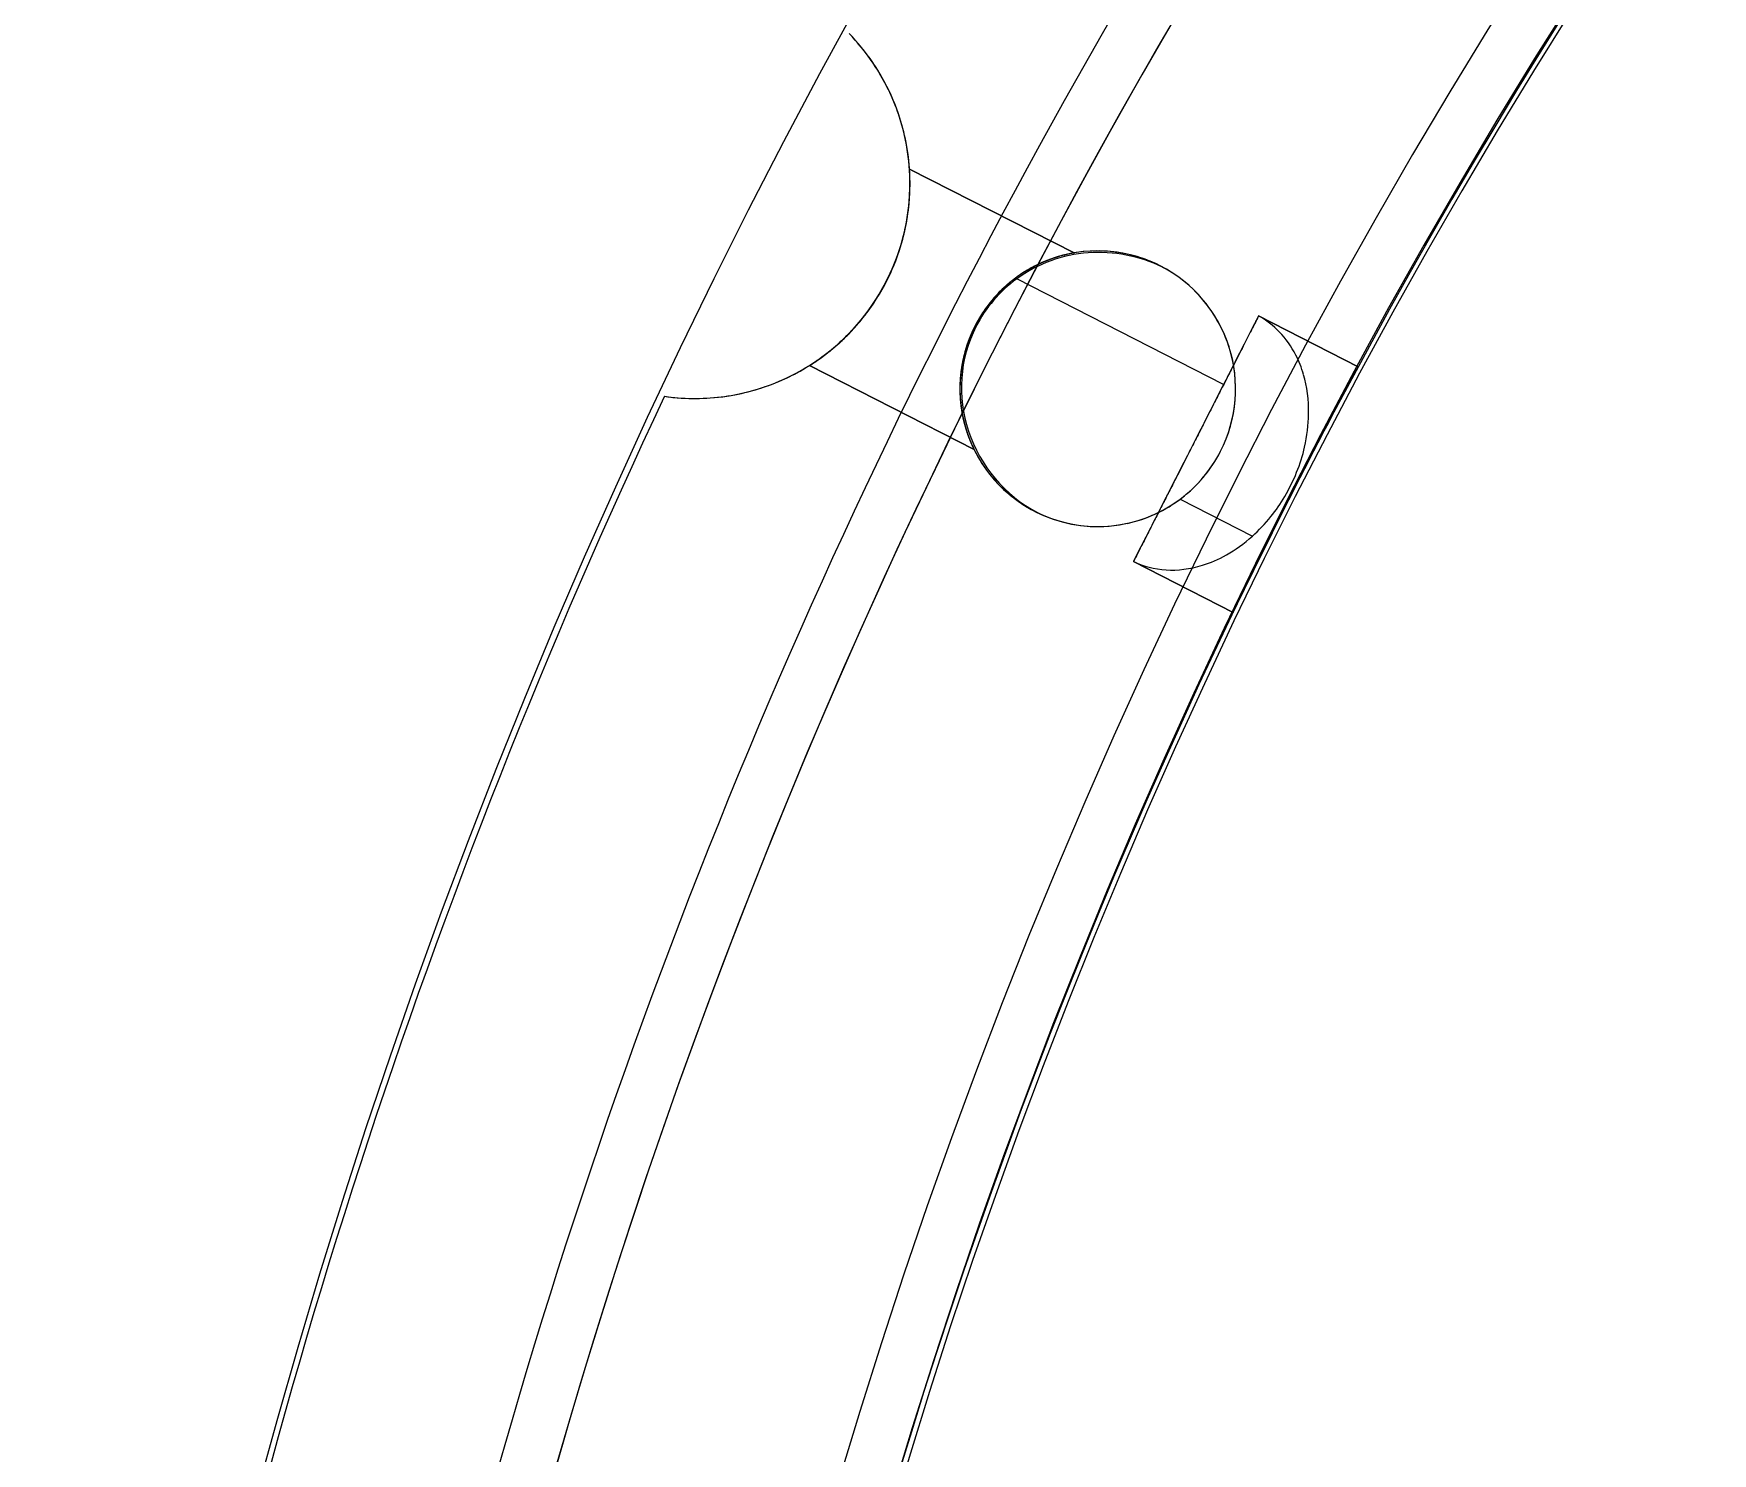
# Model space of a CAD drawing. Header units: millimetres. Extents: x -235 to 540, y -175 to 360.
# Drawn here: x -119.1 to -88.64, y 31.54 to 57.29 of the extents above; entities that cross this region are included whole.
import ezdxf

# ---------------------------------------------------------------- set-up
doc = ezdxf.new("R2010")
doc.units = ezdxf.units.MM
doc.layers.get('0').update_dxf_attribs({"color": 1, "linetype": 'CONTINUOUS'})

msp = doc.modelspace()

# ---------------------------------------------------------------- linework, layer by layer
at = {"color": 2, "linetype": 'CONTINUOUS'}
for p, q in [((-103.208, 54.832, 19), (-103.208, 54.832, 17)), ((-103.208, 54.832, 17), (-100.221, 53.31, 17)), ((-100.221, 53.31, 19), (-103.208, 54.832, 19)), ((-100.221, 53.31, 26.5), (-103.208, 54.832, 26.5)), ((-100.221, 53.31, 9.5), (-103.208, 54.832, 9.5)), ((-100.221, 53.31, 17), (-100.221, 53.31, 19)), ((-98.617, 53.053, 31), (-98.658, 53.074, 30.624)), ((-97.508, 50.926, 47.911), (-101.261, 52.838, 31.016)), ((-96.876, 52.166, 38.645), (-96.876, 52.166, 38.5)), ((-96.876, 52.166, 54.5), (-96.876, 52.166, 38.645)), ((-95.068, 51.245, 54.5), (-96.876, 52.166, 54.5)), ((-96.876, 52.166, 38.5), (-95.068, 51.245, 38.5)), ((-96.876, 52.166, 38.5), (-96.876, 52.166, 38.454)), ((-102.02, 51.982, 31), (-102.02, 51.982, 28.5)), ((-102.02, 51.982, 7.5), (-102.02, 51.982, 1.474)), ((-102.02, 51.982, 15), (-102.02, 51.982, 11.5)), ((-102.02, 51.982, 24.5), (-102.02, 51.982, 21)), ((-102.02, 51.982, 31), (-102.002, 51.973, 31.012)), ((-105.024, 51.268, 17), (-105.024, 51.268, 19)), ((-105.024, 51.268, 19), (-102.037, 49.746, 19)), ((-102.037, 49.746, 17), (-105.024, 51.268, 17)), ((-105.024, 51.268, 26.5), (-102.037, 49.746, 26.5)), ((-105.024, 51.268, 9.5), (-102.037, 49.746, 9.5)), ((-95.068, 51.245, 38.5), (-95.068, 51.245, 54.5)), ((-107.655, 50.709, 30), (-107.655, 50.709, 2.679)), ((-102.037, 49.746, 19), (-102.037, 49.746, 17)), ((-97.565, 49.712, 0.134), (-97.565, 49.712, 30.317)), ((-98.299, 48.842, 30.349), (-96.986, 48.173, 36.259)), ((-100.928, 48.619, 30.624), (-100.886, 48.599, 31)), ((-97.338, 46.79, 38.5), (-99.146, 47.712, 38.5)), ((-99.145, 47.712, 38.454), (-99.146, 47.712, 38.5)), ((-99.146, 47.711, 54.5), (-97.338, 46.79, 54.5)), ((-99.146, 47.711, 38.645), (-99.146, 47.711, 54.5)), ((-99.146, 47.711, 38.5), (-99.146, 47.711, 38.645)), ((-97.338, 46.79, 54.5), (-97.338, 46.79, 38.5))]:
    msp.add_line(p, q, dxfattribs=at)
for centre, radius, start, end in [((0, 0), 119.1, 127.53962, -145.53962), ((0, 0, -7), 119.1, 127.53962, -145.53962), ((0, 0, 35.732), 114, 126.10052, -175.27167), ((0, 0, 67), 114, 126.10052, 178.49204), ((0, 0), 109, 126.10514, -144.10514), ((0, 0), 108, 126.1061, -144.1061), ((0, 0, 67), 108, 126.1061, 178.40825), ((0, 0), 107.9, 127.69948, -145.69948), ((0, 0, -7), 107.9, 127.69948, -145.69948), ((-99.793, 50.847, 31), 2.5, 61.9419, 153), ((-99.793, 50.847, 31), 2.5, 153, -115.9419), ((0, 0, 2.679), 119, 154.77779, 169.22221), ((0, 0, 30), 119, 154.77779, 169.22221)]:
    msp.add_arc(centre, radius, start, end, dxfattribs=at)
at = {"color": 2, "linetype": 'CONTINUOUS', "extrusion": (0.001182, -0.00087689, 0.999999)}
msp.add_arc((0.098, -0.071, 33.836), 115.166, 140.86764, 155.66419, dxfattribs=at)
at = {"color": 2, "linetype": 'CONTINUOUS', "extrusion": (0.228528, -0.123055, 0.965729)}
msp.add_arc((-2.926, 116.803, -28.298), 4.093, -36.4221, -16.9015, dxfattribs=at)
at = {"color": 2, "linetype": 'CONTINUOUS', "extrusion": (-0.623307, 0.336007, 0.706107)}
msp.add_arc((5.575, -64.202, 105.445), 6.662, 153.3582, 167.6854, dxfattribs=at)
at = {"color": 2, "linetype": 'CONTINUOUS', "extrusion": (-0.629331, 0.330519, 0.703349)}
msp.add_arc((2.968, -63.161, 105.674), 5.194, 138.9904, 152.9181, dxfattribs=at)
at = {"color": 2, "linetype": 'CONTINUOUS', "extrusion": (0.232309, -0.121221, 0.965058)}
msp.add_arc((-1.25, 116.67, -28.588), 3.95, -57.4496, -37.1324, dxfattribs=at)
at = {"color": 2, "linetype": 'CONTINUOUS', "extrusion": (-0.634692, 0.327283, 0.700037)}
msp.add_arc((1.161, -61.883, 105.944), 3.982, 124.1225, 138.6714, dxfattribs=at)
at = {"color": 2, "linetype": 'CONTINUOUS', "extrusion": (0.237175, -0.120895, 0.963915)}
msp.add_arc((-0.019, 116.405, -29.075), 3.78, -99.3074, -57.8825, dxfattribs=at)
at = {"color": 2, "linetype": 'CONTINUOUS', "extrusion": (-0.999116, -0.04196, 0.00236)}
for centre in [(-57.349, 26.259, 100.879), (-57.349, 9.259, 100.838)]:
    msp.add_arc(centre, 1.765, 159.0944, 179.8897, dxfattribs=at)
at = {"color": 2, "linetype": 'CONTINUOUS', "extrusion": (0.999563, 0.029221, 0.004489)}
for centre in [(56.033, 26.963, -101.442), (56.033, 9.963, -101.518)]:
    msp.add_arc(centre, 1.791, -25.3403, -0.2219, dxfattribs=at)
at = {"color": 2, "linetype": 'CONTINUOUS', "extrusion": (-0.999116, -0.041961, 0.00236)}
msp.add_arc((-57.349, 18.759, 100.861), 1.765, 159.0944, 179.8901, dxfattribs=at)
at = {"color": 2, "linetype": 'CONTINUOUS', "extrusion": (0.999563, 0.029219, 0.00449)}
msp.add_arc((56.033, 17.463, -101.485), 1.791, -25.3407, -0.2223, dxfattribs=at)
at = {"color": 2, "linetype": 'CONTINUOUS', "extrusion": (0.980781, -0.168127, 0.099004)}
for centre in [(34.541, 37.471, -107.858), (34.541, 20.555, -109.541)]:
    msp.add_arc(centre, 2.087, -44.2028, -24.7129, dxfattribs=at)
at = {"color": 2, "linetype": 'CONTINUOUS', "extrusion": (0.98078, -0.168132, 0.099007)}
msp.add_arc((34.541, 28.018, -108.799), 2.087, -44.2031, -24.7133, dxfattribs=at)
at = {"color": 2, "linetype": 'CONTINUOUS', "extrusion": (-0.990748, 0.118045, 0.066961)}
for centre in [(-40.22, 19.053, 110.523), (-40.22, 2.091, 109.384), (-40.22, 11.57, 110.02)]:
    msp.add_arc(centre, 2.032, 140.092, 159.335, dxfattribs=at)
at = {"color": 2, "linetype": 'CONTINUOUS', "extrusion": (-0.63814, 0.326192, 0.697407)}
msp.add_arc((0.306, -60.864, 106.155), 3.217, 110.4006, 123.8923, dxfattribs=at)
at = {"color": 2, "linetype": 'CONTINUOUS', "extrusion": (0.90217, -0.338645, 0.267224)}
for centre in [(12.953, 56.581, -104.765), (12.953, 40.199, -109.308)]:
    msp.add_arc(centre, 2.117, -58.9796, -42.0928, dxfattribs=at)
at = {"color": 2, "linetype": 'CONTINUOUS', "extrusion": (0.902168, -0.338648, 0.267228)}
msp.add_arc((12.953, 47.427, -107.303), 2.117, -58.98, -42.0931, dxfattribs=at)
at = {"color": 2, "linetype": 'CONTINUOUS', "extrusion": (-0.934711, 0.289137, 0.206678)}
for centre in [(-19.759, 2.081, 117.914), (-19.759, -14.552, 114.401), (-19.759, -5.257, 116.364)]:
    msp.add_arc(centre, 2.149, 128.338, 141.6283, dxfattribs=at)
at = {"color": 2, "linetype": 'CONTINUOUS', "extrusion": (-0.859105, 0.38131, 0.341381)}
for centre in [(-6.174, -14.874, 118.867), (-6.174, -30.853, 113.063), (-6.174, -21.924, 116.306)]:
    msp.add_arc(centre, 2.032, 112.832, 130.2509, dxfattribs=at)
at = {"color": 2, "linetype": 'CONTINUOUS', "extrusion": (-0.640162, 0.326187, 0.695553)}
msp.add_arc((0, -60.154, 106.303), 2.756, 82.8396, 110.513, dxfattribs=at)
at = {"color": 2, "linetype": 'CONTINUOUS', "extrusion": (0.810812, -0.405953, 0.421647)}
for centre in [(0.815, 73.116, -95.123), (0.815, 57.701, -102.291)]:
    msp.add_arc(centre, 1.864, -89.0836, -56.5953, dxfattribs=at)
at = {"color": 2, "linetype": 'CONTINUOUS', "extrusion": (0.810811, -0.405953, 0.421649)}
msp.add_arc((0.815, 64.502, -99.128), 1.864, -89.0841, -56.5957, dxfattribs=at)
at = {"color": 2, "linetype": 'CONTINUOUS', "extrusion": (-0.800801, 0.405938, 0.440378)}
for centre in [(-0.24, -27.448, 116.966), (-0.24, -42.711, 109.48), (-0.24, -34.182, 113.663)]:
    msp.add_arc(centre, 1.82, 89.2779, 114.0058, dxfattribs=at)
at = {"color": 2, "linetype": 'CONTINUOUS', "extrusion": (0.003729, -0.016272, 0.999861)}
msp.add_arc((-85.911, 72.295, 29.774), 2.537, 81.4052, 112.8951, dxfattribs=at)
at = {"color": 2, "linetype": 'CONTINUOUS', "extrusion": (0.228246, -0.121901, 0.965942)}
msp.add_arc((-2.317, 108.372, -28.204), 2.656, -11.1413, 39.2472, dxfattribs=at)
at = {"color": 2, "linetype": 'CONTINUOUS', "extrusion": (-0.186266, 0.982499, 0.001033)}
msp.add_arc((89.785, 16.929, 71.062), 1.247, -179.8789, -164.899, dxfattribs=at)
at = {"color": 2, "linetype": 'CONTINUOUS', "extrusion": (0.186186, -0.982514, 0.001019)}
msp.add_arc((-89.79, 26.57, -71.011), 1.247, 0.1207, 15.1016, dxfattribs=at)
at = {"color": 2, "linetype": 'CONTINUOUS', "extrusion": (0.186268, -0.982498, 0.001033)}
msp.add_arc((-89.784, 9.571, -71.035), 1.247, 0.1217, 15.1016, dxfattribs=at)
at = {"color": 2, "linetype": 'CONTINUOUS', "extrusion": (0.183311, -0.983055, 0.000737843)}
msp.add_arc((-89.988, 19.05, -70.764), 1.237, 0.0851, 13.5278, dxfattribs=at)
at = {"color": 2, "linetype": 'CONTINUOUS', "extrusion": (-0.183211, 0.983073, 0.00072246)}
msp.add_arc((89.995, 26.451, 70.788), 1.237, -179.9165, -166.472, dxfattribs=at)
at = {"color": 2, "linetype": 'CONTINUOUS', "extrusion": (-0.18331, 0.983055, 0.000737769)}
msp.add_arc((89.988, 9.45, 70.785), 1.237, -179.9154, -166.4721, dxfattribs=at)
at = {"color": 2, "linetype": 'CONTINUOUS', "extrusion": (0.006363, -0.036582, 0.99931)}
msp.add_arc((-89.604, 68.145, 28.41), 2.623, 54.1327, 84.52, dxfattribs=at)
at = {"color": 2, "linetype": 'CONTINUOUS', "extrusion": (0.227694, -0.117434, 0.966625)}
msp.add_arc((-0.592, 108.55, -27.91), 2.513, 38.6264, 63.9134, dxfattribs=at)
at = {"color": 2, "linetype": 'CONTINUOUS', "extrusion": (-0.708842, 0.560454, 0.428291)}
msp.add_arc((22.743, -32.202, 107.988), 2.439, -142.0363, -129.7924, dxfattribs=at)
at = {"color": 2, "linetype": 'CONTINUOUS', "extrusion": (0.708845, -0.560446, 0.428299)}
for centre in [(-22.742, 71.512, -89.356), (-22.742, 56.15, -96.638)]:
    msp.add_arc(centre, 2.439, 37.964, 50.208, dxfattribs=at)
at = {"color": 2, "linetype": 'CONTINUOUS', "extrusion": (0.707116, -0.566305, 0.423421)}
msp.add_arc((-23.446, 64.166, -92.805), 2.45, 37.8608, 49.823, dxfattribs=at)
at = {"color": 2, "linetype": 'CONTINUOUS', "extrusion": (-0.707117, 0.566304, 0.423422)}
for centre in [(23.446, -22.946, 112.07), (23.446, -38.347, 104.872)]:
    msp.add_arc(centre, 2.45, -142.1392, -130.177, dxfattribs=at)
at = {"color": 2, "linetype": 'CONTINUOUS', "extrusion": (-0.536291, 0.823422, 0.185387)}
msp.add_arc((57.077, -1.354, 100.737), 2.267, -154.2904, -135.9254, dxfattribs=at)
at = {"color": 2, "linetype": 'CONTINUOUS', "extrusion": (0.536301, -0.823414, 0.185396)}
for centre in [(-57.075, 44.1, -92.673), (-57.075, 27.395, -95.824)]:
    msp.add_arc(centre, 2.268, 25.71, 44.075, dxfattribs=at)
at = {"color": 2, "linetype": 'CONTINUOUS', "extrusion": (0.525959, -0.832101, 0.175995)}
msp.add_arc((-58.402, 35.706, -93.673), 2.243, 24.9523, 43.992, dxfattribs=at)
at = {"color": 2, "linetype": 'CONTINUOUS', "extrusion": (-0.525961, 0.8321, 0.175996)}
for centre in [(58.402, 9.084, 101.681), (58.402, -7.651, 98.689)]:
    msp.add_arc(centre, 2.243, -155.0476, -136.008, dxfattribs=at)
at = {"color": 2, "linetype": 'CONTINUOUS', "extrusion": (-0.281123, 0.959254, 0.028311)}
msp.add_arc((82.719, 14.826, 79.789), 1.546, -164.9297, -153.0293, dxfattribs=at)
at = {"color": 2, "linetype": 'CONTINUOUS', "extrusion": (0.28113, -0.959252, 0.028314)}
for centre in [(-82.718, 28.656, -78.558), (-82.718, 11.663, -79.039)]:
    msp.add_arc(centre, 1.546, 15.0709, 26.9713, dxfattribs=at)
at = {"color": 2, "linetype": 'CONTINUOUS', "extrusion": (0.268098, -0.963111, 0.023247)}
msp.add_arc((-83.756, 20.746, -77.767), 1.51, 13.6074, 25.9866, dxfattribs=at)
at = {"color": 2, "linetype": 'CONTINUOUS', "extrusion": (-0.268099, 0.963111, 0.023247)}
for centre in [(83.756, 24.742, 78.825), (83.756, 7.747, 78.43)]:
    msp.add_arc(centre, 1.51, -166.3925, -154.0133, dxfattribs=at)
at = {"color": 2, "linetype": 'CONTINUOUS', "extrusion": (0.108586, -0.055328, 0.992546)}
for centre, radius, start, end in [((-0.028, 114.896, 16.746), 2.528, -45.3946, 0.0342), ((-0.001, 114.868, 16.746), 2.49, -89.971, -45.3948), ((0.021, 114.894, 16.746), 2.521, 179.9143, -116.6061)]:
    msp.add_arc(centre, radius, start, end, dxfattribs=at)
at = {"color": 2, "linetype": 'CONTINUOUS', "extrusion": (-0.805006, 0.417346, 0.421649)}
for centre in [(0.815, -25.058, 117.47), (0.815, -40.473, 110.302), (0.815, -31.859, 114.307)]:
    msp.add_arc(centre, 1.864, 56.5957, 89.0841, dxfattribs=at)
at = {"color": 2, "linetype": 'CONTINUOUS', "extrusion": (0.799109, -0.409257, 0.440379)}
for centre in [(-0.24, 75.033, -93.626), (-0.24, 59.77, -101.112)]:
    msp.add_arc(centre, 1.82, -114.0054, -89.2774, dxfattribs=at)
at = {"color": 2, "linetype": 'CONTINUOUS', "extrusion": (0.79911, -0.409257, 0.440378)}
msp.add_arc((-0.24, 66.503, -97.81), 1.82, -114.0058, -89.2779, dxfattribs=at)
at = {"color": 2, "linetype": 'CONTINUOUS', "extrusion": (0.226256, -0.115342, 0.967215)}
msp.add_arc((-0.025, 108.689, -27.653), 2.432, 63.686, 89.9813, dxfattribs=at)
at = {"color": 2, "linetype": 'CONTINUOUS', "extrusion": (-0.010159, 0.004628, 0.999938)}
msp.add_arc((-99.515, 50.718, 32.287), 2.433, 125.8669, 152.9682, dxfattribs=at)
at = {"color": 2, "linetype": 'CONTINUOUS', "extrusion": (-0.72132, 0.4092, 0.558796)}
msp.add_arc((5.249, -49.498, 103.256), 2.014, -134.4295, -113.3525, dxfattribs=at)
at = {"color": 2, "linetype": 'CONTINUOUS', "extrusion": (0.72132, -0.409197, 0.558799)}
for centre in [(-5.248, 85.573, -78.948), (-5.248, 71.475, -88.448)]:
    msp.add_arc(centre, 2.014, 45.5711, 66.6481, dxfattribs=at)
at = {"color": 2, "linetype": 'CONTINUOUS', "extrusion": (0.722657, -0.419526, 0.549331)}
msp.add_arc((-6.406, 78.332, -84.016), 2.062, 45.4533, 63.3829, dxfattribs=at)
at = {"color": 2, "linetype": 'CONTINUOUS', "extrusion": (-0.722657, 0.419526, 0.549331)}
for centre in [(6.406, -40.312, 109.011), (6.406, -54.517, 99.672)]:
    msp.add_arc(centre, 2.062, -134.5466, -116.6171, dxfattribs=at)
at = {"color": 2, "linetype": 'CONTINUOUS', "extrusion": (0.229285, -0.121212, 0.965783)}
msp.add_arc((-1.809, 108.347, -28.27), 2.619, -43.3238, -11.1814, dxfattribs=at)
at = {"color": 2, "linetype": 'CONTINUOUS', "extrusion": (-0.639668, 0.325657, 0.696256)}
msp.add_arc((-0.077, -60.426, 106.247), 2.926, 62.0838, 82.5265, dxfattribs=at)
at = {"color": 2, "linetype": 'CONTINUOUS', "extrusion": (0.701931, -0.359557, 0.614827)}
msp.add_arc((-0.253, 85.318, -77.39), 1.641, 61.4801, 89.7892, dxfattribs=at)
at = {"color": 2, "linetype": 'CONTINUOUS', "extrusion": (-0.701931, 0.359557, 0.614827)}
for centre in [(0.253, -49.434, 105.365), (0.253, -62.841, 94.913)]:
    msp.add_arc(centre, 1.641, -118.5198, -90.2107, dxfattribs=at)
at = {"color": 2, "linetype": 'CONTINUOUS', "extrusion": (-0.700326, 0.358002, 0.617558)}
msp.add_arc((0.155, -57.293, 99.32), 1.62, -114.6689, -90.1306, dxfattribs=at)
at = {"color": 2, "linetype": 'CONTINUOUS', "extrusion": (0.700326, -0.358002, 0.617559)}
for centre, end in [((-0.155, 91.507, -72.457), 89.8695), ((-0.155, 78.136, -82.955), 89.8694)]:
    msp.add_arc(centre, 1.62, 65.3318, end, dxfattribs=at)
at = {"color": 2, "linetype": 'CONTINUOUS', "extrusion": (0.236373, -0.119906, 0.964236)}
msp.add_arc((0.23, 116.482, -28.939), 3.825, -126.5458, -99.5328, dxfattribs=at)
at = {"color": 2, "linetype": 'CONTINUOUS', "extrusion": (0.813456, -0.4709, 0.341384)}
for centre in [(-6.174, 64.691, -100.773), (-6.174, 48.712, -106.577)]:
    msp.add_arc(centre, 2.032, -130.2505, -112.8316, dxfattribs=at)
at = {"color": 2, "linetype": 'CONTINUOUS', "extrusion": (0.813456, -0.470902, 0.341381)}
msp.add_arc((-6.174, 55.761, -104.017), 2.032, -130.2509, -112.832, dxfattribs=at)
at = {"color": 2, "linetype": 'CONTINUOUS', "extrusion": (0.891007, -0.45399, 1.72966e-16)}
for centre, radius, start, end in [((0, 54.5, -110), 2.5, 0, 180), ((-32.717, 39.07, -110), 35.204, 3.4128, 7.1307), ((-39.247, 38.656, -110), 41.747, -0.0149, 3.4456), ((-24.375, 40.1, -110), 26.798, 7.1579, 10.1333), ((-15.798, 41.678, -110), 18.078, 9.9938, 15.3104), ((-5.216, 44.87, -110), 7.017, 19.3497, 25.6832), ((-9.106, 43.48, -110), 11.147, 15.4609, 19.4661), ((-2.764, 46.013, -110), 4.312, 26.1073, 32.4467), ((-1.018, 47.128, -110), 2.24, 32.3588, 44.0402), ((-0.053, 48.189, -110), 0.798, 55.4863, 74.8998), ((-0.315, 47.797, -110), 1.27, 44.3742, 55.7371), ((0, 48.367, -110), 0.613, 75.3216, 103.1875), ((0.146, 48.025, -110), 0.986, 116.0004, 129.4568), ((0.024, 48.266, -110), 0.716, 103.2365, 115.7322), ((0.496, 47.599, -110), 1.538, 129.4409, 139.442), ((2.906, 45.941, -110), 4.471, 148.486, 155.8517), ((1.264, 46.947, -110), 2.546, 139.5338, 148.475), ((5.677, 44.685, -110), 7.513, 155.7615, 160.972), ((9.837, 43.25, -110), 11.913, 160.9686, 165.4374), ((23.935, 40.159, -110), 26.355, 169.2955, 173.0546), ((15.835, 41.688, -110), 18.111, 165.4258, 169.2896), ((32.743, 39.071, -110), 35.229, 173.0309, 176.4381), ((39.113, 38.659, -110), 41.613, 176.4173, -179.9808)]:
    msp.add_arc(centre, radius, start, end, dxfattribs=at)
at = {"color": 2, "linetype": 'CONTINUOUS', "extrusion": (0.702123, -0.357749, 0.615661)}
for centre, radius, start, end in [((-1.352, 98.067, -63.007), 3.852, -23.7022, -0.6373), ((-0.848, 97.864, -63.007), 3.309, -33.1262, -23.9911), ((-0.429, 97.576, -63.007), 2.8, -51.2563, -32.8761), ((-0.111, 97.19, -63.007), 2.3, -67.71, -51.4039), ((0, 96.913, -63.007), 2.002, -95.8027, -67.6438), ((0.007, 96.934, -63.007), 2.024, -108.6266, -95.9421), ((0.067, 97.105, -63.007), 2.205, -122.2168, -108.7033), ((0.253, 97.389, -63.007), 2.544, -137.5737, -122.3311), ((0.584, 97.697, -63.007), 2.997, -149.2132, -137.5029), ((1.041, 97.962, -63.007), 3.525, -165.0685, -149.3131)]:
    msp.add_arc(centre, radius, start, end, dxfattribs=at)
at = {"color": 2, "linetype": 'CONTINUOUS', "extrusion": (-0.804253, 0.530817, 0.267228)}
for centre in [(12.953, -5.509, 118.928), (12.953, -21.891, 114.385), (12.953, -12.736, 116.923)]:
    msp.add_arc(centre, 2.117, 42.0931, 58.98, dxfattribs=at)
at = {"color": 2, "linetype": 'CONTINUOUS', "extrusion": (0.227099, -0.115414, 0.967009)}
msp.add_arc((0.124, 108.64, -27.743), 2.458, 90.0957, 135.9081, dxfattribs=at)
at = {"color": 2, "linetype": 'CONTINUOUS', "extrusion": (-0.003158, 0.00409, 0.999987)}
msp.add_arc((-99.708, 50.733, 31.546), 2.461, 153.1716, -161.4588, dxfattribs=at)
at = {"color": 2, "linetype": 'CONTINUOUS', "extrusion": (-0.703472, 0.356532, 0.614827)}
msp.add_arc((-0.253, -56.926, 99.524), 1.641, -89.7893, -61.4802, dxfattribs=at)
at = {"color": 2, "linetype": 'CONTINUOUS', "extrusion": (0.703472, -0.356532, 0.614827)}
for centre, start in [((0.253, 77.826, -83.231), 90.2107), ((0.253, 91.233, -72.779), 90.2108)]:
    msp.add_arc(centre, 1.641, start, 118.5198, dxfattribs=at)
at = {"color": 2, "linetype": 'CONTINUOUS', "extrusion": (0.701271, -0.356147, 0.617558)}
msp.add_arc((0.155, 85.608, -77.088), 1.62, 90.1305, 114.6689, dxfattribs=at)
at = {"color": 2, "linetype": 'CONTINUOUS', "extrusion": (-0.70127, 0.356147, 0.617559)}
for centre, start in [((-0.155, -63.192, 94.689), -89.8694), ((-0.155, -49.821, 105.187), -89.8695)]:
    msp.add_arc(centre, 1.62, start, -65.3318, dxfattribs=at)
at = {"color": 2, "linetype": 'CONTINUOUS', "extrusion": (-0.638326, 0.322931, 0.698753)}
msp.add_arc((-0.688, -61.389, 106.047), 3.595, 47.8133, 62.0676, dxfattribs=at)
at = {"color": 2, "linetype": 'CONTINUOUS', "extrusion": (0.677851, -0.732144, 0.066964)}
for centre in [(-40.22, 33.828, -106.974), (-40.22, 16.866, -108.112)]:
    msp.add_arc(centre, 2.032, -159.3345, -140.0916, dxfattribs=at)
at = {"color": 2, "linetype": 'CONTINUOUS', "extrusion": (0.677847, -0.732147, 0.066961)}
msp.add_arc((-40.22, 24.349, -107.61), 2.032, -159.335, -140.092, dxfattribs=at)
at = {"color": 2, "linetype": 'CONTINUOUS', "extrusion": (-0.712509, 0.694642, 0.099007)}
for centre in [(34.541, 15.268, 113.106), (34.541, -1.648, 111.423), (34.541, 7.805, 112.363)]:
    msp.add_arc(centre, 2.087, 24.7133, 44.2031, dxfattribs=at)
at = {"color": 2, "linetype": 'CONTINUOUS', "extrusion": (0.783328, -0.586242, 0.206682)}
for centre in [(-19.758, 49.775, -106.96), (-19.758, 33.142, -110.474)]:
    msp.add_arc(centre, 2.149, -141.6279, -128.3377, dxfattribs=at)
at = {"color": 2, "linetype": 'CONTINUOUS', "extrusion": (0.783326, -0.586246, 0.206678)}
msp.add_arc((-19.759, 40.48, -108.924), 2.149, -141.6283, -128.338, dxfattribs=at)
at = {"color": 2, "linetype": 'CONTINUOUS', "extrusion": (0.234176, -0.119652, 0.964803)}
msp.add_arc((-0.134, 108.136, -28.666), 2.455, -89.765, -43.9711, dxfattribs=at)
at = {"color": 2, "linetype": 'CONTINUOUS', "extrusion": (-0.637528, 0.319047, 0.701261)}
msp.add_arc((-1.739, -62.357, 105.845), 4.398, 38.3336, 47.7655, dxfattribs=at)
at = {"color": 2, "linetype": 'CONTINUOUS', "extrusion": (-0.56389, 0.825838, 0.00449)}
for centre in [(56.033, 26.037, 101.68), (56.033, 9.037, 101.604), (56.033, 18.537, 101.646)]:
    msp.add_arc(centre, 1.791, 0.2223, 25.3407, dxfattribs=at)
at = {"color": 2, "linetype": 'CONTINUOUS', "extrusion": (0.55332, -0.832965, 0.00236)}
for centre in [(-57.349, 26.741, -100.753), (-57.349, 9.741, -100.794)]:
    msp.add_arc(centre, 1.765, -179.89, -159.0939, dxfattribs=at)
at = {"color": 2, "linetype": 'CONTINUOUS', "extrusion": (0.553319, -0.832966, 0.00236)}
msp.add_arc((-57.349, 17.241, -100.776), 1.765, -179.8901, -159.0944, dxfattribs=at)
at = {"color": 2, "linetype": 'CONTINUOUS', "extrusion": (0.755031, -0.343039, 0.558796)}
msp.add_arc((5.249, 79.353, -83.14), 2.014, 113.3525, 134.4295, dxfattribs=at)
at = {"color": 2, "linetype": 'CONTINUOUS', "extrusion": (-0.755028, 0.34304, 0.558799)}
for centre in [(-5.248, -55.718, 99.065), (-5.248, -41.62, 108.565)]:
    msp.add_arc(centre, 2.014, -66.6481, -45.5711, dxfattribs=at)
at = {"color": 2, "linetype": 'CONTINUOUS', "extrusion": (-0.764171, 0.33805, 0.549331)}
msp.add_arc((-6.406, -48.25, 103.792), 2.062, -63.3829, -45.4534, dxfattribs=at)
at = {"color": 2, "linetype": 'CONTINUOUS', "extrusion": (0.764171, -0.338051, 0.549331)}
msp.add_arc((6.406, 70.394, -89.235), 2.062, 116.6171, 134.5466, dxfattribs=at)
at = {"color": 2, "linetype": 'CONTINUOUS', "extrusion": (0.764171, -0.33805, 0.549331)}
msp.add_arc((6.406, 84.599, -79.896), 2.062, 116.6171, 134.5466, dxfattribs=at)
at = {"color": 2, "linetype": 'CONTINUOUS', "extrusion": (0.882867, -0.469622, 0.001142)}
msp.add_arc((-1.903, 54.623, -107.936), 2.5, 0.0018, 44.8879, dxfattribs=at)
at = {"color": 2, "linetype": 'CONTINUOUS', "extrusion": (-0.881857, 0.471518, 0.000531882)}
msp.add_arc((2.135, 38.443, 108.02), 2.5, -179.9991, -145.6322, dxfattribs=at)
at = {"color": 2, "linetype": 'CONTINUOUS', "extrusion": (0.233917, -0.114195, 0.965527)}
msp.add_arc((2.2, 116.77, -28.386), 4.037, -162.9125, -127.4972, dxfattribs=at)
at = {"color": 2, "linetype": 'CONTINUOUS', "extrusion": (-0.637357, 0.313359, 0.703976)}
msp.add_arc((-3.43, -63.397, 105.623), 5.466, 24.4426, 37.8948, dxfattribs=at)
at = {"color": 2, "linetype": 'CONTINUOUS', "extrusion": (-0.638376, 0.306026, 0.706275)}
msp.add_arc((-5.833, -64.263, 105.431), 6.801, 12.363, 24.1171, dxfattribs=at)
at = {"color": 2, "linetype": 'CONTINUOUS', "extrusion": (0.870064, -0.244039, 0.428291)}
msp.add_arc((22.743, 64.733, -92.569), 2.439, 129.7924, 142.0363, dxfattribs=at)
at = {"color": 2, "linetype": 'CONTINUOUS', "extrusion": (-0.870058, 0.244046, 0.428299)}
for centre in [(-22.742, -38.981, 104.775), (-22.742, -23.619, 112.056)]:
    msp.add_arc(centre, 2.439, -50.208, -37.964, dxfattribs=at)
at = {"color": 2, "linetype": 'CONTINUOUS', "extrusion": (-0.873782, 0.239204, 0.423422)}
msp.add_arc((-23.446, -31.552, 108.048), 2.45, -49.823, -37.8608, dxfattribs=at)
at = {"color": 2, "linetype": 'CONTINUOUS', "extrusion": (0.873782, -0.239205, 0.423422)}
msp.add_arc((23.446, 55.559, -96.827), 2.45, 130.177, 142.1392, dxfattribs=at)
at = {"color": 2, "linetype": 'CONTINUOUS', "extrusion": (0.873782, -0.239204, 0.423422)}
msp.add_arc((23.446, 70.96, -89.629), 2.45, 130.177, 142.1392, dxfattribs=at)
at = {"color": 2, "linetype": 'CONTINUOUS', "extrusion": (0.890806, -0.453937, 0.020145)}
msp.add_arc((-0.005, 56.664, -106.83), 2.5, 44.8736, 112.1279, dxfattribs=at)
at = {"color": 2, "linetype": 'CONTINUOUS', "extrusion": (-0.888422, 0.458905, 0.01065)}
msp.add_arc((0.6, 37.348, 108.379), 2.5, -145.6374, -112.124, dxfattribs=at)
at = {"color": 2, "linetype": 'CONTINUOUS', "extrusion": (0.981386, 0.050127, 0.185387)}
msp.add_arc((57.077, 36.729, -94.063), 2.267, 135.9254, 154.2904, dxfattribs=at)
at = {"color": 2, "linetype": 'CONTINUOUS', "extrusion": (-0.981385, -0.050114, 0.185396)}
for centre in [(-57.075, -8.725, 99.347), (-57.075, 7.981, 102.499)]:
    msp.add_arc(centre, 2.268, -44.075, -25.71, dxfattribs=at)
at = {"color": 2, "linetype": 'CONTINUOUS', "extrusion": (-0.982335, -0.063585, 0.175996)}
msp.add_arc((-58.402, -0.268, 100.009), 2.243, -43.992, -24.9524, dxfattribs=at)
at = {"color": 2, "linetype": 'CONTINUOUS', "extrusion": (0.982335, 0.063584, 0.175997)}
msp.add_arc((58.402, 26.354, -95.345), 2.243, 136.0079, 155.0476, dxfattribs=at)
at = {"color": 2, "linetype": 'CONTINUOUS', "extrusion": (0.982335, 0.063586, 0.175996)}
msp.add_arc((58.402, 43.089, -92.353), 2.243, 136.008, 155.0477, dxfattribs=at)
at = {"color": 2, "linetype": 'CONTINUOUS', "extrusion": (0.231691, -0.113922, 0.966096)}
msp.add_arc((1.711, 108.418, -28.139), 2.612, 135.0749, 167.279, dxfattribs=at)
at = {"color": 2, "linetype": 'CONTINUOUS', "extrusion": (0.03155, 0.014415, 0.999398)}
msp.add_arc((87.719, 70.525, 28.499), 2.612, 83.8961, 127.4898, dxfattribs=at)
at = {"color": 2, "linetype": 'CONTINUOUS', "extrusion": (0.941293, 0.336402, 0.028311)}
msp.add_arc((82.719, 21.159, -78.77), 1.546, 153.0293, 164.9297, dxfattribs=at)
at = {"color": 2, "linetype": 'CONTINUOUS', "extrusion": (-0.941295, -0.336396, 0.028314)}
for centre in [(-82.718, 7.329, 79.577), (-82.718, 24.322, 80.058)]:
    msp.add_arc(centre, 1.546, -26.9713, -15.0709, dxfattribs=at)
at = {"color": 2, "linetype": 'CONTINUOUS', "extrusion": (-0.936758, -0.349206, 0.023247)}
msp.add_arc((-83.756, 15.244, 78.604), 1.51, -25.9867, -13.6075, dxfattribs=at)
at = {"color": 2, "linetype": 'CONTINUOUS', "extrusion": (0.936758, 0.349205, 0.023247)}
msp.add_arc((83.756, 11.248, -77.988), 1.51, 154.0133, 166.3924, dxfattribs=at)
at = {"color": 2, "linetype": 'CONTINUOUS', "extrusion": (0.936758, 0.349206, 0.023247)}
msp.add_arc((83.756, 28.244, -77.593), 1.51, 154.0134, 166.3925, dxfattribs=at)
at = {"color": 2, "linetype": 'CONTINUOUS', "extrusion": (0.904343, 0.426806, 0.001033)}
msp.add_arc((89.785, 19.071, -71.025), 1.247, 164.899, 179.8789, dxfattribs=at)
at = {"color": 2, "linetype": 'CONTINUOUS', "extrusion": (-0.904342, -0.426807, 0.001032)}
msp.add_arc((-89.785, 9.429, 71.054), 1.247, -15.1016, -0.1216, dxfattribs=at)
at = {"color": 2, "linetype": 'CONTINUOUS', "extrusion": (-0.904359, -0.426772, 0.001039)}
msp.add_arc((-89.782, 26.429, 71.076), 1.247, -15.1015, -0.1221, dxfattribs=at)
at = {"color": 2, "linetype": 'CONTINUOUS', "extrusion": (-0.903055, -0.429524, 0.000737868)}
msp.add_arc((-89.988, 16.95, 70.791), 1.237, -13.528, -0.0851, dxfattribs=at)
at = {"color": 2, "linetype": 'CONTINUOUS', "extrusion": (0.903053, 0.429528, 0.000737154)}
msp.add_arc((89.988, 9.55, -70.771), 1.237, 166.472, 179.9155, dxfattribs=at)
at = {"color": 2, "linetype": 'CONTINUOUS', "extrusion": (0.903073, 0.429486, 0.000744266)}
msp.add_arc((89.985, 26.551, -70.762), 1.237, 166.4721, 179.915, dxfattribs=at)
at = {"color": 2, "linetype": 'CONTINUOUS', "extrusion": (0.108581, -0.055327, 0.992547)}
msp.add_arc((-0.001, 114.863, 16.747), 2.485, -116.4909, -90.0063, dxfattribs=at)
at = {"color": 2, "linetype": 'CONTINUOUS', "extrusion": (0.235113, -0.11973, 0.964566)}
msp.add_arc((0.026, 108.081, -28.762), 2.426, -116.397, -90.0461, dxfattribs=at)
at = {"color": 2, "linetype": 'CONTINUOUS', "extrusion": (-0.890845, 0.45386, 0.020145)}
msp.add_arc((-0.005, 36.317, 108.703), 2.5, -112.1279, -44.8736, dxfattribs=at)
at = {"color": 2, "linetype": 'CONTINUOUS', "extrusion": (0.232924, -0.112915, 0.965917)}
msp.add_arc((2.384, 108.369, -28.215), 2.661, 166.8015, -142.9457, dxfattribs=at)
at = {"color": 2, "linetype": 'CONTINUOUS', "extrusion": (0.233523, -0.117416, 0.965236)}
msp.add_arc((0.642, 108.233, -28.492), 2.517, -141.9897, -116.7155, dxfattribs=at)
at = {"color": 2, "linetype": 'CONTINUOUS', "extrusion": (0.893463, -0.449011, 0.01065)}
msp.add_arc((0.6, 55.647, -107.388), 2.5, 112.124, 145.6374, dxfattribs=at)
at = {"color": 2, "linetype": 'CONTINUOUS', "extrusion": (0.702126, -0.357741, 0.615663)}
msp.add_arc((1.454, 98.079, -63.007), 3.952, -179.2111, -164.9711, dxfattribs=at)
at = {"color": 2, "linetype": 'CONTINUOUS', "extrusion": (-0.001299, 0.000206039, 0.999999)}
msp.add_arc((-0.112, 0.018, 34.148), 114.846, 155.66093, -173.9152, dxfattribs=at)
at = {"color": 2, "linetype": 'CONTINUOUS', "extrusion": (-0.898868, 0.438218, 0.001142)}
msp.add_arc((-1.903, 38.377, 108.042), 2.5, -44.8879, -0.0018, dxfattribs=at)
at = {"color": 2, "linetype": 'CONTINUOUS', "extrusion": (0.899808, -0.436286, 0.000531882)}
msp.add_arc((2.135, 54.557, -107.97), 2.5, 145.6322, 179.9991, dxfattribs=at)

doc.saveas('drawing.dxf')
